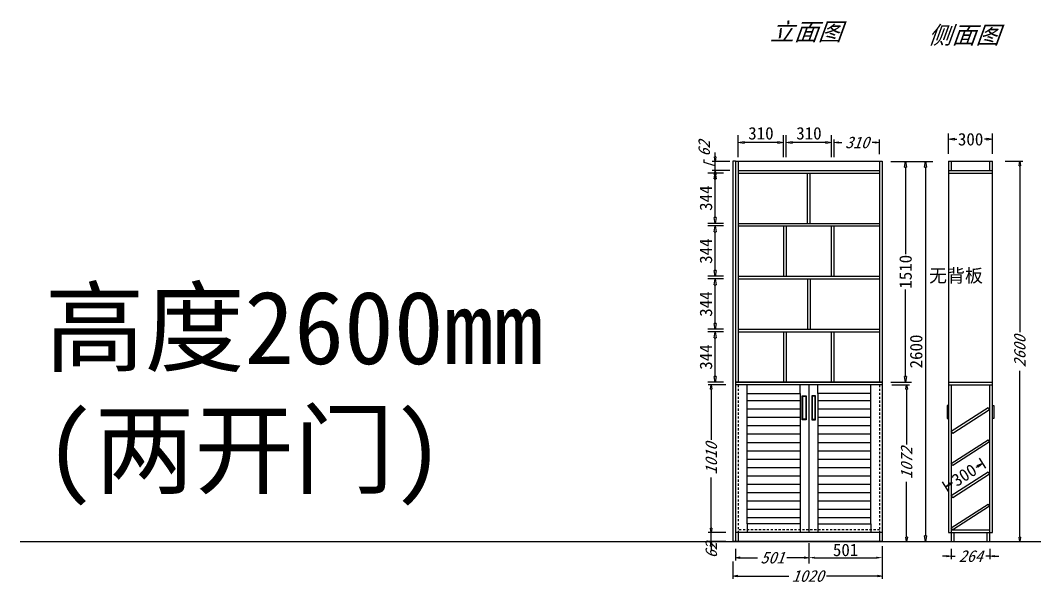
# Model space of a CAD drawing. Header units: millimetres. Extents: x 366509 to 398313, y -1245498 to -1202747.
# Drawn here: x 366509 to 373440, y -1229174 to -1225322 of the extents above; entities that cross this region are included whole.
import ezdxf

# ---------------------------------------------------------------- set-up
doc = ezdxf.new("R2010")
doc.units = ezdxf.units.MM
doc.header["$LTSCALE"] = 20
doc.linetypes.add('JIS_02_0.7', pattern=[1.35, 0.75, -0.6])
doc.layers.get('Defpoints').update_dxf_attribs({"color": 250})
doc.styles.get("Standard").update_dxf_attribs({"font": 'SimSun.ttf', "height": 85})
doc.styles.add('text', font='SimSun.ttf', dxfattribs={"height": 85})
doc.styles.add('汉字', font='SimSun.ttf', dxfattribs={"oblique": 20, "height": 80})
doc.dimstyles.new('200', dxfattribs={"dimtxt": 90, "dimasz": 40, "dimexe": 50, "dimexo": 100, "dimgap": 20, "dimtad": 1, "dimdec": 0, "dimtxsty": 'Standard', "dimblk": 'CLOSEDBLANK', "dimcen": 100, "dimdle": 50, "dimclrd": 256, "dimclre": 256, "dimclrt": 256, "dimadec": 0, "dimazin": 0, "dimtfac": 1, "dimtdec": 0, "dimtmove": 2, "dimatfit": 3, "dimldrblk": 'CLOSEDBLANK', "dimfxl": 100, "dimfxlon": 1, "dimlwd": 25, "dimlwe": 25, "dimarcsym": 0})
doc.dimstyles.new('ISO-25', dxfattribs={"dimtxt": 2.5, "dimasz": 2.5, "dimexe": 1.25, "dimexo": 0.625, "dimtad": 1, "dimtxsty": 'Standard', "dimcen": 2.5, "dimadec": 0, "dimazin": 0, "dimtfac": 1, "dimtmove": 0, "dimatfit": 3, "dimfxl": 1, "dimarcsym": 0})
doc.dimstyles.get("Standard").update_dxf_attribs({"dimtxt": 0.18, "dimasz": 0.18, "dimexe": 0.18, "dimexo": 0.0625, "dimgap": 0.09, "dimtad": 0, "dimtih": 1, "dimtoh": 1, "dimdec": 4, "dimzin": 0, "dimdsep": 46, "dimtxsty": 'Standard', "dimcen": 0.09, "dimadec": 0, "dimazin": 0, "dimtfac": 1, "dimtdec": 4, "dimtofl": 0, "dimtmove": 0, "dimatfit": 3, "dimfxl": 1, "dimtolj": 1, "dimtzin": 0, "dimarcsym": 0})
doc.dimstyles.new('周文晶', dxfattribs={"dimtxt": 70, "dimasz": 40, "dimexe": 40, "dimexo": 30, "dimgap": 10, "dimtad": 0, "dimdec": 0, "dimtxsty": 'Standard', "dimblk": 'CLOSEDBLANK', "dimcen": 200, "dimclrd": 256, "dimclre": 256, "dimadec": 0, "dimazin": 0, "dimtfac": 1, "dimtdec": 0, "dimtmove": 0, "dimatfit": 3, "dimldrblk": 'CLOSEDBLANK', "dimfxl": 100, "dimfxlon": 1, "dimarcsym": 0})

# ---------------------------------------------------------------- blocks, each defined once
blk = doc.blocks.new('_ClosedBlank')
at = {"color": 0, "linetype": 'ByBlock', "lineweight": -2}
for p, q in [((-1, 0.17), (0, 0)), ((-1, 0.17), (-1, -0.17)), ((0, 0), (-1, -0.17))]:
    blk.add_line(p, q, dxfattribs=at)
blk = doc.blocks.new('*D1023')
at = {"lineweight": 25, "transparency": 16777216}
for p, q in [((371229.9, -1228794.6), (371229.9, -1228764.6)), ((371329.9, -1228824.6), (371209.9, -1228824.6)), ((371229.9, -1228886.6), (371229.9, -1228824.6)), ((371329.9, -1228886.6), (371209.9, -1228886.6)), ((371229.9, -1228916.6), (371229.9, -1228946.6))]:
    blk.add_line(p, q, dxfattribs=at)
at = {"layer": 'Defpoints', "color": 0, "transparency": 16777216}
for p in [(371229.9, -1228824.6), (371414.2, -1228824.6), (371396.2, -1228886.6)]:
    blk.add_point(p, dxfattribs=at)
at = {"lineweight": 25, "transparency": 16777216, "xscale": 30, "yscale": 30, "zscale": 30}
for p, rotation in [((371229.9, -1228824.6), 270), ((371229.9, -1228886.6), 90)]:
    blk.add_blockref('_ClosedBlank', p, dxfattribs=dict(at, rotation=rotation))
at = {"lineweight": -3, "transparency": 16777216, "insert": (371229.9, -1228946.6), "char_height": 80, "attachment_point": 5, "rotation": 90, "style": '汉字'}
blk.add_mtext('62', dxfattribs=at)
blk = doc.blocks.new('*D1024')
at = {"lineweight": 25, "transparency": 16777216}
for p, q in [((371329.9, -1227814.6), (371209.9, -1227814.6)), ((371229.9, -1227844.6), (371229.9, -1228191)), ((371229.9, -1228794.6), (371229.9, -1228448.2)), ((371329.9, -1228824.6), (371209.9, -1228824.6))]:
    blk.add_line(p, q, dxfattribs=at)
at = {"layer": 'Defpoints', "color": 0, "transparency": 16777216}
for p in [(371229.9, -1227814.6), (371414.2, -1227814.6), (371414.2, -1228824.6)]:
    blk.add_point(p, dxfattribs=at)
at = {"lineweight": 25, "transparency": 16777216, "xscale": 30, "yscale": 30, "zscale": 30}
for p, rotation in [((371229.9, -1227814.6), 90), ((371229.9, -1228824.6), 270)]:
    blk.add_blockref('_ClosedBlank', p, dxfattribs=dict(at, rotation=rotation))
at = {"lineweight": -3, "transparency": 16777216, "insert": (371229.9, -1228319.6), "char_height": 80, "attachment_point": 5, "rotation": 90, "style": '汉字'}
blk.add_mtext('1010', dxfattribs=at)
blk = doc.blocks.new('*D1045')
at = {"lineweight": 25, "transparency": 16777216}
for p, q in [((372070.2, -1226258), (372070.2, -1226138)), ((372100.2, -1226158), (372122, -1226158)), ((372350.2, -1226158), (372328.5, -1226158)), ((372380.2, -1226236.7), (372380.2, -1226138))]:
    blk.add_line(p, q, dxfattribs=at)
at = {"layer": 'Defpoints', "color": 0, "transparency": 16777216}
for p in [(372380.2, -1226158), (372380.2, -1226286.7), (372070.2, -1226728.6)]:
    blk.add_point(p, dxfattribs=at)
at = {"lineweight": 25, "transparency": 16777216, "xscale": 30, "yscale": 30, "zscale": 30, "rotation": 180}
blk.add_blockref('_ClosedBlank', (372070.2, -1226158), dxfattribs=at)
at = {"lineweight": 25, "transparency": 16777216, "xscale": 30, "yscale": 30, "zscale": 30}
blk.add_blockref('_ClosedBlank', (372380.2, -1226158), dxfattribs=at)
at = {"lineweight": -3, "transparency": 16777216, "insert": (372225.2, -1226158), "char_height": 80, "attachment_point": 5, "style": '汉字'}
blk.add_mtext('310', dxfattribs=at)
blk = doc.blocks.new('*D1025')
at = {"lineweight": 25, "transparency": 16777216}
for p, q in [((371378.2, -1229021.7), (371378.2, -1229141.7)), ((372398.2, -1229021.7), (372398.2, -1229141.7)), ((371408.2, -1229121.7), (371759.7, -1229121.7)), ((372368.2, -1229121.7), (372016.8, -1229121.7))]:
    blk.add_line(p, q, dxfattribs=at)
at = {"layer": 'Defpoints', "color": 0, "transparency": 16777216}
for p in [(371378.2, -1228886.6), (372398.2, -1228886.6), (372398.2, -1229121.7)]:
    blk.add_point(p, dxfattribs=at)
at = {"lineweight": 25, "transparency": 16777216, "xscale": 30, "yscale": 30, "zscale": 30, "rotation": 180}
blk.add_blockref('_ClosedBlank', (371378.2, -1229121.7), dxfattribs=at)
at = {"lineweight": 25, "transparency": 16777216, "xscale": 30, "yscale": 30, "zscale": 30}
blk.add_blockref('_ClosedBlank', (372398.2, -1229121.7), dxfattribs=at)
at = {"lineweight": -3, "transparency": 16777216, "insert": (371888.2, -1229121.7), "char_height": 80, "attachment_point": 5, "style": '汉字'}
blk.add_mtext('1020', dxfattribs=at)
blk = doc.blocks.new('*D1046')
at = {"lineweight": 25, "transparency": 16777216}
for p, q in [((372869.7, -1228936.6), (372869.7, -1229005.6)), ((373134, -1228936.6), (373134, -1229005.6)), ((372839.7, -1228985.6), (372809.7, -1228985.6)), ((372869.7, -1228985.6), (372897.2, -1228985.6)), ((373134, -1228985.6), (373106.4, -1228985.6)), ((373164, -1228985.6), (373194, -1228985.6))]:
    blk.add_line(p, q, dxfattribs=at)
at = {"layer": 'Defpoints', "color": 0, "transparency": 16777216}
for p in [(372869.7, -1228886.6), (373134, -1228886.6), (373134, -1228985.6)]:
    blk.add_point(p, dxfattribs=at)
at = {"lineweight": 25, "transparency": 16777216, "xscale": 30, "yscale": 30, "zscale": 30}
blk.add_blockref('_ClosedBlank', (372869.7, -1228985.6), dxfattribs=at)
at = {"lineweight": 25, "transparency": 16777216, "xscale": 30, "yscale": 30, "zscale": 30, "rotation": 180}
blk.add_blockref('_ClosedBlank', (373134, -1228985.6), dxfattribs=at)
at = {"lineweight": -3, "transparency": 16777216, "insert": (373001.8, -1228985.6), "char_height": 80, "attachment_point": 5, "style": '汉字'}
blk.add_mtext('264', dxfattribs=at)
blk = doc.blocks.new('*D1047')
at = {"lineweight": 25, "transparency": 16777216}
for p, q in [((373237.9, -1226286.6), (373357.9, -1226286.6)), ((373337.9, -1226316.6), (373337.9, -1227454.4)), ((373337.9, -1228856.6), (373337.9, -1227718.7)), ((373237.9, -1228886.6), (373357.9, -1228886.6))]:
    blk.add_line(p, q, dxfattribs=at)
at = {"layer": 'Defpoints', "color": 0, "transparency": 16777216}
for p in [(373152, -1226286.6), (373152, -1228886.6), (373337.9, -1228886.6)]:
    blk.add_point(p, dxfattribs=at)
at = {"lineweight": 25, "transparency": 16777216, "xscale": 30, "yscale": 30, "zscale": 30}
for p, rotation in [((373337.9, -1226286.6), 90), ((373337.9, -1228886.6), 270)]:
    blk.add_blockref('_ClosedBlank', p, dxfattribs=dict(at, rotation=rotation))
at = {"lineweight": -3, "transparency": 16777216, "insert": (373337.9, -1227586.6), "char_height": 80, "attachment_point": 5, "rotation": 90, "style": '汉字'}
blk.add_mtext('2600', dxfattribs=at)
blk = doc.blocks.new('*D1026')
at = {"lineweight": 25, "transparency": 16777216}
for p, q in [((372464.6, -1227814.6), (372584.6, -1227814.6)), ((372564.6, -1227844.6), (372564.6, -1228222.6)), ((372564.6, -1228856.6), (372564.6, -1228478.5)), ((372464.6, -1228886.6), (372584.6, -1228886.6))]:
    blk.add_line(p, q, dxfattribs=at)
at = {"layer": 'Defpoints', "color": 0, "transparency": 16777216}
for p in [(372398.2, -1227814.6), (372380.2, -1228886.6), (372564.6, -1228886.6)]:
    blk.add_point(p, dxfattribs=at)
at = {"lineweight": 25, "transparency": 16777216, "xscale": 30, "yscale": 30, "zscale": 30}
for p, rotation in [((372564.6, -1227814.6), 90), ((372564.6, -1228886.6), 270)]:
    blk.add_blockref('_ClosedBlank', p, dxfattribs=dict(at, rotation=rotation))
at = {"lineweight": -3, "transparency": 16777216, "insert": (372564.6, -1228350.6), "char_height": 80, "attachment_point": 5, "rotation": 90, "style": '汉字'}
blk.add_mtext('1072', dxfattribs=at)
blk = doc.blocks.new('*D1048')
at = {"lineweight": 25, "transparency": 16777216}
for p, q in [((371256.4, -1226256.7), (371256.4, -1226226.7)), ((371181.4, -1226295.2), (371181.4, -1226275.2)), ((371256.4, -1226317.7), (371181.4, -1226295.2)), ((371356.4, -1226286.7), (371236.4, -1226286.7)), ((371256.4, -1226348.7), (371256.4, -1226286.7)), ((371256.4, -1226348.7), (371256.4, -1226286.7)), ((371356.4, -1226348.7), (371236.4, -1226348.7)), ((371256.4, -1226378.7), (371256.4, -1226408.7))]:
    blk.add_line(p, q, dxfattribs=at)
at = {"layer": 'Defpoints', "color": 0, "transparency": 16777216}
for p in [(371256.4, -1226286.7), (371414.2, -1226286.7), (371414.2, -1226348.7)]:
    blk.add_point(p, dxfattribs=at)
at = {"lineweight": 25, "transparency": 16777216, "xscale": 30, "yscale": 30, "zscale": 30}
for p, rotation in [((371256.4, -1226286.7), 270), ((371256.4, -1226348.7), 90)]:
    blk.add_blockref('_ClosedBlank', p, dxfattribs=dict(at, rotation=rotation))
at = {"lineweight": -3, "transparency": 16777216, "insert": (371181.4, -1226200.4), "char_height": 80, "attachment_point": 5, "rotation": 90, "style": '汉字'}
blk.add_mtext('62', dxfattribs=at)
blk = doc.blocks.new('*D1027')
at = {"lineweight": 25, "transparency": 16777216}
for p, q in [((371396.2, -1228936.6), (371396.2, -1229016.1)), ((371897.2, -1228896.1), (371897.2, -1229016.1)), ((371426.2, -1228996.1), (371546.4, -1228996.1)), ((371867.2, -1228996.1), (371747.1, -1228996.1))]:
    blk.add_line(p, q, dxfattribs=at)
at = {"layer": 'Defpoints', "color": 0, "transparency": 16777216}
for p in [(371897.2, -1228824.6), (371396.2, -1228886.6), (371396.2, -1228996.1)]:
    blk.add_point(p, dxfattribs=at)
at = {"lineweight": 25, "transparency": 16777216, "xscale": 30, "yscale": 30, "zscale": 30, "rotation": 180}
blk.add_blockref('_ClosedBlank', (371396.2, -1228996.1), dxfattribs=at)
at = {"lineweight": 25, "transparency": 16777216, "xscale": 30, "yscale": 30, "zscale": 30}
blk.add_blockref('_ClosedBlank', (371897.2, -1228996.1), dxfattribs=at)
at = {"lineweight": -3, "transparency": 16777216, "insert": (371646.8, -1228996.1), "char_height": 80, "attachment_point": 5, "style": '汉字'}
blk.add_mtext('501', dxfattribs=at)
blk = doc.blocks.new('*D1028')
at = {"lineweight": 25, "transparency": 16777216}
for p, q in [((372592.8, -1226286.7), (372742.8, -1226286.7)), ((372692.8, -1226326.7), (372692.8, -1228846.6)), ((372592.8, -1228886.6), (372742.8, -1228886.6))]:
    blk.add_line(p, q, dxfattribs=at)
at = {"layer": 'Defpoints', "color": 0, "transparency": 16777216}
for p in [(372236.3, -1226286.7), (372236.3, -1228886.6), (372692.8, -1228886.6)]:
    blk.add_point(p, dxfattribs=at)
at = {"lineweight": 25, "transparency": 16777216, "xscale": 40, "yscale": 40, "zscale": 40}
for p, rotation in [((372692.8, -1226286.7), 90), ((372692.8, -1228886.6), 270)]:
    blk.add_blockref('_ClosedBlank', p, dxfattribs=dict(at, rotation=rotation))
at = {"lineweight": -3, "transparency": 16777216, "insert": (372630.3, -1227586.6), "char_height": 85, "attachment_point": 5, "rotation": 90}
blk.add_mtext('2600', dxfattribs=at)
blk = doc.blocks.new('*D1049')
at = {"lineweight": 25, "transparency": 16777216}
for p, q in [((371742.2, -1226258), (371742.2, -1226108)), ((372052.2, -1226258), (372052.2, -1226108)), ((372012.2, -1226158), (371782.2, -1226158))]:
    blk.add_line(p, q, dxfattribs=at)
at = {"layer": 'Defpoints', "color": 0, "transparency": 16777216}
for p in [(371742.2, -1226158), (371742.2, -1227042.6), (372052.2, -1227452.4)]:
    blk.add_point(p, dxfattribs=at)
at = {"lineweight": 25, "transparency": 16777216, "xscale": 40, "yscale": 40, "zscale": 40, "rotation": 180}
blk.add_blockref('_ClosedBlank', (371742.2, -1226158), dxfattribs=at)
at = {"lineweight": 25, "transparency": 16777216, "xscale": 40, "yscale": 40, "zscale": 40}
blk.add_blockref('_ClosedBlank', (372052.2, -1226158), dxfattribs=at)
at = {"lineweight": -3, "transparency": 16777216, "insert": (371897.2, -1226095.5), "char_height": 85, "attachment_point": 5}
blk.add_mtext('310', dxfattribs=at)
blk = doc.blocks.new('*D1050')
at = {"lineweight": 25, "transparency": 16777216}
for p, q in [((371414.2, -1226258), (371414.2, -1226108)), ((371724.2, -1226258), (371724.2, -1226108)), ((371684.2, -1226158), (371454.2, -1226158))]:
    blk.add_line(p, q, dxfattribs=at)
at = {"layer": 'Defpoints', "color": 0, "transparency": 16777216}
for p in [(371414.2, -1226158), (371724.2, -1227072.6), (371414.2, -1227253.6)]:
    blk.add_point(p, dxfattribs=at)
at = {"lineweight": 25, "transparency": 16777216, "xscale": 40, "yscale": 40, "zscale": 40, "rotation": 180}
blk.add_blockref('_ClosedBlank', (371414.2, -1226158), dxfattribs=at)
at = {"lineweight": 25, "transparency": 16777216, "xscale": 40, "yscale": 40, "zscale": 40}
blk.add_blockref('_ClosedBlank', (371724.2, -1226158), dxfattribs=at)
at = {"lineweight": -3, "transparency": 16777216, "insert": (371569.2, -1226095.5), "char_height": 85, "attachment_point": 5}
blk.add_mtext('310', dxfattribs=at)
blk = doc.blocks.new('*D1029')
at = {"lineweight": 25, "transparency": 16777216}
for p, q in [((371314.2, -1227452.6), (371206.4, -1227452.6)), ((371256.4, -1227756.6), (371256.4, -1227492.6)), ((371314.2, -1227796.6), (371206.4, -1227796.6))]:
    blk.add_line(p, q, dxfattribs=at)
at = {"layer": 'Defpoints', "color": 0, "transparency": 16777216}
for p in [(371256.4, -1227452.6), (371414.2, -1227452.6), (371414.2, -1227796.6)]:
    blk.add_point(p, dxfattribs=at)
at = {"lineweight": 25, "transparency": 16777216, "xscale": 40, "yscale": 40, "zscale": 40}
for p, rotation in [((371256.4, -1227452.6), 90), ((371256.4, -1227796.6), 270)]:
    blk.add_blockref('_ClosedBlank', p, dxfattribs=dict(at, rotation=rotation))
at = {"lineweight": -3, "transparency": 16777216, "insert": (371193.9, -1227624.6), "char_height": 85, "attachment_point": 5, "rotation": 90}
blk.add_mtext('344', dxfattribs=at)
blk = doc.blocks.new('*D1051')
at = {"lineweight": 25, "transparency": 16777216}
for p, q in [((371314.2, -1227090.6), (371206.4, -1227090.6)), ((371256.4, -1227394.6), (371256.4, -1227130.6)), ((371314.2, -1227434.6), (371206.4, -1227434.6))]:
    blk.add_line(p, q, dxfattribs=at)
at = {"layer": 'Defpoints', "color": 0, "transparency": 16777216}
for p in [(371256.4, -1227090.6), (371414.2, -1227090.6), (371414.2, -1227434.6)]:
    blk.add_point(p, dxfattribs=at)
at = {"lineweight": 25, "transparency": 16777216, "xscale": 40, "yscale": 40, "zscale": 40}
for p, rotation in [((371256.4, -1227090.6), 90), ((371256.4, -1227434.6), 270)]:
    blk.add_blockref('_ClosedBlank', p, dxfattribs=dict(at, rotation=rotation))
at = {"lineweight": -3, "transparency": 16777216, "insert": (371193.9, -1227262.6), "char_height": 85, "attachment_point": 5, "rotation": 90}
blk.add_mtext('344', dxfattribs=at)
blk = doc.blocks.new('*D1052')
at = {"lineweight": 25, "transparency": 16777216}
for p, q in [((371314.2, -1226728.6), (371206.4, -1226728.6)), ((371256.4, -1227032.6), (371256.4, -1226768.6)), ((371314.2, -1227072.6), (371206.4, -1227072.6))]:
    blk.add_line(p, q, dxfattribs=at)
at = {"layer": 'Defpoints', "color": 0, "transparency": 16777216}
for p in [(371256.4, -1226728.6), (371414.2, -1226728.6), (371414.2, -1227072.6)]:
    blk.add_point(p, dxfattribs=at)
at = {"lineweight": 25, "transparency": 16777216, "xscale": 40, "yscale": 40, "zscale": 40}
for p, rotation in [((371256.4, -1226728.6), 90), ((371256.4, -1227072.6), 270)]:
    blk.add_blockref('_ClosedBlank', p, dxfattribs=dict(at, rotation=rotation))
at = {"lineweight": -3, "transparency": 16777216, "insert": (371193.9, -1226900.6), "char_height": 85, "attachment_point": 5, "rotation": 90}
blk.add_mtext('344', dxfattribs=at)
blk = doc.blocks.new('*D1053')
at = {"lineweight": 25, "transparency": 16777216}
for p, q in [((371314.2, -1226366.7), (371206.4, -1226366.7)), ((371256.4, -1226670.6), (371256.4, -1226406.7)), ((371314.2, -1226710.6), (371206.4, -1226710.6))]:
    blk.add_line(p, q, dxfattribs=at)
at = {"layer": 'Defpoints', "color": 0, "transparency": 16777216}
for p in [(371256.4, -1226366.7), (371414.2, -1226366.7), (371414.2, -1226710.6)]:
    blk.add_point(p, dxfattribs=at)
at = {"lineweight": 25, "transparency": 16777216, "xscale": 40, "yscale": 40, "zscale": 40}
for p, rotation in [((371256.4, -1226366.7), 90), ((371256.4, -1226710.6), 270)]:
    blk.add_blockref('_ClosedBlank', p, dxfattribs=dict(at, rotation=rotation))
at = {"lineweight": -3, "transparency": 16777216, "insert": (371193.9, -1226538.6), "char_height": 85, "attachment_point": 5, "rotation": 90}
blk.add_mtext('344', dxfattribs=at)
blk = doc.blocks.new('*D1030')
at = {"color": 0, "lineweight": -2, "transparency": 16777216}
for p, q in [((371897.2, -1228896.1), (371897.2, -1229036.1)), ((372398.2, -1228916.6), (372398.2, -1229036.1)), ((371937.2, -1228996.1), (372358.2, -1228996.1))]:
    blk.add_line(p, q, dxfattribs=at)
at = {"color": 0, "transparency": 16777216}
for points in [[(371937.2, -1228989.4), (371937.2, -1229002.8), (371897.2, -1228996.1)], [(372358.2, -1228989.4), (372358.2, -1229002.8), (372398.2, -1228996.1)]]:
    blk.add_solid(points, dxfattribs=at)
at = {"layer": 'Defpoints', "color": 0, "transparency": 16777216}
for p in [(371897.2, -1228824.6), (372398.2, -1228886.6), (372398.2, -1228996.1)]:
    blk.add_point(p, dxfattribs=at)
at = {"color": 0, "lineweight": -3, "transparency": 16777216, "insert": (372147.8, -1228943.6), "char_height": 85, "attachment_point": 5}
blk.add_mtext('501', dxfattribs=at)
blk = doc.blocks.new('*D1031')
at = {"lineweight": -2, "transparency": 16777216}
for p, q in [((373106.1, -1228384.3), (373062.8, -1228316.7)), ((373050.7, -1228372), (373037.2, -1228380.6)), ((372853.5, -1228546.1), (372810.2, -1228478.6)), ((372865.4, -1228490.7), (372878.9, -1228482.1))]:
    blk.add_line(p, q, dxfattribs=at)
at = {"layer": 'Defpoints', "color": 0, "transparency": 16777216}
for p in [(373084.3, -1228350.4), (373122.2, -1228409.5), (372869.7, -1228571.4)]:
    blk.add_point(p, dxfattribs=at)
at = {"lineweight": -2, "transparency": 16777216, "xscale": 40, "yscale": 40, "zscale": 40}
for p, rotation in [((373084.3, -1228350.4), 32.65196531533646), ((372831.8, -1228512.3), 212.6519653153365)]:
    blk.add_blockref('_ClosedBlank', p, dxfattribs=dict(at, rotation=rotation))
at = {"color": 0, "transparency": 16777216, "insert": (372958, -1228431.3), "char_height": 85, "attachment_point": 5, "rotation": 32.65197}
blk.add_mtext('300', dxfattribs=at)
blk = doc.blocks.new('*D1042')
at = {"lineweight": -2, "transparency": 16777216}
for p, q in [((372851.7, -1226236.2), (372851.7, -1226096.2)), ((373152, -1226236.2), (373152, -1226096.2)), ((372891.7, -1226136.2), (372907.8, -1226136.2)), ((373112, -1226136.2), (373095.9, -1226136.2))]:
    blk.add_line(p, q, dxfattribs=at)
at = {"layer": 'Defpoints', "color": 0, "transparency": 16777216}
for p in [(373152, -1226136.2), (372851.7, -1226286.6), (373152, -1226286.6)]:
    blk.add_point(p, dxfattribs=at)
at = {"lineweight": -2, "transparency": 16777216, "xscale": 40, "yscale": 40, "zscale": 40, "rotation": 180}
blk.add_blockref('_ClosedBlank', (372851.7, -1226136.2), dxfattribs=at)
at = {"lineweight": -2, "transparency": 16777216, "xscale": 40, "yscale": 40, "zscale": 40}
blk.add_blockref('_ClosedBlank', (373152, -1226136.2), dxfattribs=at)
at = {"color": 0, "transparency": 16777216, "insert": (373001.8, -1226136.2), "char_height": 85, "attachment_point": 5}
blk.add_mtext('300', dxfattribs=at)
blk = doc.blocks.new('*D1022')
at = {"lineweight": -2, "transparency": 16777216}
for p, q in [((372457.9, -1226286.7), (372597.9, -1226286.7)), ((372557.9, -1226326.7), (372557.9, -1226920.6)), ((372557.9, -1227756.6), (372557.9, -1227162.6)), ((372457.9, -1227796.6), (372597.9, -1227796.6))]:
    blk.add_line(p, q, dxfattribs=at)
at = {"layer": 'Defpoints', "color": 0, "transparency": 16777216}
for p in [(372380.2, -1226286.7), (372557.9, -1226286.7), (372398.2, -1227796.6)]:
    blk.add_point(p, dxfattribs=at)
at = {"lineweight": -2, "transparency": 16777216, "xscale": 40, "yscale": 40, "zscale": 40}
for p, rotation in [((372557.9, -1226286.7), 90), ((372557.9, -1227796.6), 270)]:
    blk.add_blockref('_ClosedBlank', p, dxfattribs=dict(at, rotation=rotation))
at = {"color": 0, "transparency": 16777216, "insert": (372557.9, -1227041.6), "char_height": 85, "attachment_point": 5, "rotation": 90}
blk.add_mtext('1510', dxfattribs=at)

msp = doc.modelspace()

# ---------------------------------------------------------------- hatches: boundary and pattern name
at = {"lineweight": -3}
h = msp.add_hatch(dxfattribs=at)
h.set_pattern_fill('LINE', color=250, scale=18, style=0)
h.set_pattern_definition([(0, (250477.525, -1220835.35), (0, 57.15), [])])
h.paths.add_polyline_path([(372320.25, -1227874.551), (371957.25, -1227874.551), (371957.25, -1228764.551), (372320.25, -1228764.551)])
h.paths.add_polyline_path([(371474.25, -1228764.551), (371837.25, -1228764.551), (371837.25, -1227874.551), (371474.25, -1227874.551)])

# ---------------------------------------------------------------- linework, layer by layer
for p, q in [((371378.25, -1226286.686), (371378.25, -1228886.551)), ((371396.25, -1226286.686), (371396.25, -1228886.551)), ((371396.25, -1226286.686), (372398.25, -1226286.686)), ((371414.25, -1226286.686), (371414.25, -1227796.551)), ((372124.361, -1226286.686), (372398.25, -1226286.686)), ((372380.25, -1226286.686), (372380.25, -1227796.551)), ((372398.25, -1226286.686), (372398.25, -1228886.551)), ((372851.652, -1226286.551), (373152.039, -1226286.551)), ((372851.652, -1226286.551), (372851.652, -1228824.551)), ((372869.652, -1226286.551), (372869.652, -1226348.551)), ((373134.039, -1226348.551), (373134.039, -1226286.551)), ((373152.039, -1228824.551), (373152.039, -1226286.551)), ((371414.25, -1226348.686), (372380.25, -1226348.686)), ((371414.25, -1226366.686), (372380.25, -1226366.686)), ((372851.652, -1226348.551), (373152.039, -1226348.551)), ((372851.652, -1226366.551), (373152.039, -1226366.551)), ((371414.25, -1226710.551), (372380.25, -1226710.551)), ((371414.25, -1226728.551), (372380.25, -1226728.551)), ((371724.25, -1226728.551), (371724.25, -1227072.417)), ((371742.25, -1226728.551), (371742.25, -1227072.417)), ((372052.25, -1227072.417), (372052.25, -1226728.551)), ((372070.25, -1227072.417), (372070.25, -1226728.551)), ((371414.25, -1227072.551), (372380.25, -1227072.551)), ((371414.25, -1227090.551), (372380.25, -1227090.551)), ((371414.25, -1227434.551), (372380.25, -1227434.551)), ((371414.25, -1227452.551), (372380.25, -1227452.551)), ((371724.25, -1227452.417), (371724.25, -1227796.417)), ((371742.25, -1227452.417), (371742.25, -1227796.417)), ((372052.25, -1227796.417), (372052.25, -1227452.417)), ((372070.25, -1227796.417), (372070.25, -1227452.417)), ((372398.25, -1227796.551), (371396.25, -1227796.551)), ((371396.25, -1227796.551), (372398.25, -1227796.551)), ((372398.25, -1227814.551), (371396.25, -1227814.551)), ((371474.25, -1227874.551), (371474.25, -1227814.551)), ((371837.25, -1227874.551), (371837.25, -1227814.551)), ((371897.25, -1227814.551), (371897.25, -1228824.551)), ((371957.25, -1227874.551), (371957.25, -1227814.551)), ((372320.25, -1227874.551), (372320.25, -1227814.551)), ((372851.652, -1227796.551), (373152.039, -1227796.551)), ((372851.652, -1227814.551), (373152.039, -1227814.551)), ((372869.652, -1227814.551), (372869.652, -1228886.551)), ((373134.039, -1228886.551), (373134.039, -1227814.551)), ((371474.25, -1228764.551), (371474.25, -1228824.551)), ((371837.25, -1228764.551), (371837.25, -1228824.551)), ((371957.25, -1228764.551), (371957.25, -1228824.551)), ((372320.25, -1228764.551), (372320.25, -1228824.551)), ((372869.652, -1228806.551), (373134.039, -1228806.551)), ((372398.25, -1228824.551), (371396.25, -1228824.551)), ((372380.25, -1228824.551), (372380.25, -1228886.551)), ((372851.652, -1228824.551), (373152.039, -1228824.551)), ((372887.652, -1228824.551), (372887.652, -1228886.551)), ((373116.039, -1228886.551), (373116.039, -1228824.551)), ((372398.25, -1228886.551), (371396.25, -1228886.551)), ((372869.652, -1228886.551), (373134.039, -1228886.551))]:
    msp.add_line(p, q, dxfattribs=at)
for p, q in [((371396.25, -1226286.686), (371378.25, -1226286.686)), ((371888.25, -1226710.551), (371888.25, -1226366.551)), ((371906.25, -1226710.551), (371906.25, -1226366.551)), ((371888.25, -1227090.417), (371888.25, -1227434.417)), ((371906.25, -1227090.417), (371906.25, -1227434.417)), ((371414.25, -1228824.551), (371414.25, -1228886.551)), ((366509.141, -1228886.551), (398312.891, -1228886.551)), ((371396.25, -1228886.551), (371378.25, -1228886.551))]:
    msp.add_line(p, q)
at = {"color": 250, "linetype": 'JIS_02_0.7', "lineweight": -3}
for p, q in [((371414.25, -1227814.551), (371414.25, -1228824.551)), ((372380.25, -1227814.551), (372380.25, -1228824.551)), ((372380.25, -1228806.551), (371414.25, -1228806.551))]:
    msp.add_line(p, q, dxfattribs=at)
at = {"lineweight": -3}
for points in [[(371474.25, -1227874.551), (371837.25, -1227874.551), (371837.25, -1228764.551), (371474.25, -1228764.551)], [(371851.954, -1227889.372), (371878.522, -1227889.372), (371878.522, -1228052.884), (371851.954, -1228052.884)], [(371854.954, -1227892.372), (371875.522, -1227892.372), (371875.522, -1228049.884), (371854.954, -1228049.884)], [(371942.546, -1227889.372), (371915.978, -1227889.372), (371915.978, -1228052.884), (371942.546, -1228052.884)], [(371939.546, -1227892.372), (371918.978, -1227892.372), (371918.978, -1228049.884), (371939.546, -1228049.884)], [(372320.25, -1227874.551), (371957.25, -1227874.551), (371957.25, -1228764.551), (372320.25, -1228764.551)]]:
    msp.add_lwpolyline(points, close=True, dxfattribs=at)
for points in [[(372851.652, -1227956.183), (372842.322, -1227956.183), (372842.322, -1228043.761), (372851.652, -1228043.761)], [(373152.039, -1227956.183), (373161.368, -1227956.183), (373161.368, -1228043.761), (373152.039, -1228043.761)]]:
    msp.add_lwpolyline(points, close=True)
for points in [[(372869.652, -1228131.396), (373122.241, -1227969.536), (373131.952, -1227984.691), (372879.363, -1228146.551), (372869.652, -1228131.396)], [(372869.652, -1228351.396), (373122.241, -1228189.536), (373131.952, -1228204.691), (372879.363, -1228366.551), (372869.652, -1228351.396)], [(372869.652, -1228571.396), (373122.241, -1228409.536), (373131.952, -1228424.691), (372879.363, -1228586.551), (372869.652, -1228571.396)], [(372869.652, -1228791.396), (373122.241, -1228629.536), (373131.952, -1228644.691), (372879.363, -1228806.551), (372869.652, -1228791.396)]]:
    msp.add_lwpolyline(points)

# ---------------------------------------------------------------- texts
at = {"color": 0, "char_height": 120, "width": 1293.93172, "attachment_point": 1, "style": '汉字'}
for s, insert in [('立面图', (371630.783, -1225340.907)), ('侧面图', (372708.885, -1225363.533))]:
    msp.add_mtext(s, dxfattribs=dict(at, insert=insert))
at = {"lineweight": -3, "insert": (372717.718, -1227023.173), "char_height": 90, "width": 545.64139, "attachment_point": 1}
msp.add_mtext('无背板', dxfattribs=at)
at = {"insert": (366676.506, -1227172.727), "char_height": 500, "width": 8605.75963, "attachment_point": 1, "style": 'text'}
msp.add_mtext('高度2600mm\\P(两开门)', dxfattribs=at)

# ---------------------------------------------------------------- dimensions: what is measured, and where the dimension line sits
at = {"lineweight": -3}
for base, p1, p2, picture, middle in [((371414.25, -1226158.015), (371724.25, -1227072.551), (371414.25, -1227253.551), '*D1050', (371569.25, -1226095.515)), ((371742.25, -1226158.015), (372052.25, -1227452.417), (371742.25, -1227042.551), '*D1049', (371897.25, -1226095.515))]:
    dim = msp.add_linear_dim(base=base, p1=p1, p2=p2, dimstyle='200', dxfattribs=at)
    dim.commit()
    dim.dimension.update_dxf_attribs({"geometry": picture, "text_midpoint": middle})
for base, p1, p2, dimstyle, override, picture, middle in [((372380.25, -1226158.015), (372070.25, -1226728.551), (372380.25, -1226286.686), 'Standard', {"dimtxt": 80, "dimasz": 30, "dimexe": 20, "dimexo": 50, "dimgap": 10, "dimtih": 0, "dimtoh": 0, "dimdec": 0, "dimzin": 8, "dimtxsty": '汉字', "dimblk": 'ClosedBlank', "dimcen": 2.5, "dimclrd": 256, "dimclre": 256, "dimclrt": 256, "dimtdec": 0, "dimtofl": 1, "dimtmove": 1, "dimldrblk": 'ClosedBlank', "dimfxl": 100, "dimfxlon": 1, "dimtolj": 0, "dimtzin": 8, "dimlwd": 25, "dimlwe": 25, "dimarcsym": 1}, '*D1045', (372225.25, -1226158.015)), ((372398.25, -1228996.095), (371897.25, -1228824.551), (372398.25, -1228886.551), 'ISO-25', {"dimtxt": 70, "dimasz": 40, "dimexe": 40, "dimexo": 30, "dimgap": 10, "dimfxl": 100, "dimfxlon": 1}, '*D1030', (372147.75, -1228943.595)), ((372398.25, -1229121.654), (371378.25, -1228886.551), (372398.25, -1228886.551), 'Standard', {"dimtxt": 80, "dimasz": 30, "dimexe": 20, "dimexo": 50, "dimgap": 10, "dimtih": 0, "dimtoh": 0, "dimdec": 0, "dimzin": 8, "dimtxsty": '汉字', "dimblk": 'ClosedBlank', "dimcen": 2.5, "dimclrd": 256, "dimclre": 256, "dimclrt": 256, "dimtdec": 0, "dimtofl": 1, "dimtmove": 1, "dimldrblk": 'ClosedBlank', "dimfxl": 100, "dimfxlon": 1, "dimtolj": 0, "dimtzin": 8, "dimlwd": 25, "dimlwe": 25, "dimarcsym": 1}, '*D1025', (371888.25, -1229121.654)), ((373134.039, -1228985.581), (372869.652, -1228886.551), (373134.039, -1228886.551), 'Standard', {"dimtxt": 80, "dimasz": 30, "dimexe": 20, "dimexo": 50, "dimgap": 10, "dimtih": 0, "dimtoh": 0, "dimdec": 0, "dimzin": 8, "dimtxsty": '汉字', "dimblk": 'ClosedBlank', "dimcen": 2.5, "dimclrd": 256, "dimclre": 256, "dimclrt": 256, "dimtdec": 0, "dimtofl": 1, "dimtmove": 1, "dimldrblk": 'ClosedBlank', "dimfxl": 100, "dimfxlon": 1, "dimtolj": 0, "dimtzin": 8, "dimlwd": 25, "dimlwe": 25, "dimarcsym": 1}, '*D1046', (373001.845, -1228985.581))]:
    dim = msp.add_linear_dim(base=base, p1=p1, p2=p2, dimstyle=dimstyle, override=override, dxfattribs=at)
    dim.commit()
    dim.dimension.update_dxf_attribs({"geometry": picture, "text_midpoint": middle})
dim = msp.add_linear_dim(base=(373152.039, -1226136.172), p1=(372851.652, -1226286.551), p2=(373152.039, -1226286.551), dimstyle='周文晶')
dim.commit()
dim.dimension.update_dxf_attribs({"geometry": '*D1042', "text_midpoint": (373001.845, -1226136.172)})
for base, p1, p2, angle, picture, middle in [((371256.448, -1226286.686), (371414.25, -1226348.686), (371414.25, -1226286.686), 90, '*D1048', (371181.448, -1226265.186)), ((373337.936, -1228886.551), (373152.039, -1226286.551), (373152.039, -1228886.551), 90, '*D1047', (373337.936, -1227586.551)), ((371229.887, -1227814.551), (371414.25, -1228824.551), (371414.25, -1227814.551), 270, '*D1024', (371229.887, -1228319.551)), ((372564.613, -1228886.551), (372398.25, -1227814.551), (372380.25, -1228886.551), 90, '*D1026', (372564.613, -1228350.551)), ((371396.25, -1228996.095), (371897.25, -1228824.551), (371396.25, -1228886.551), 180, '*D1027', (371646.75, -1228996.095))]:
    dim = msp.add_linear_dim(base=base, p1=p1, p2=p2, angle=angle, dimstyle='Standard', override={"dimtxt": 80, "dimasz": 30, "dimexe": 20, "dimexo": 50, "dimgap": 10, "dimtih": 0, "dimtoh": 0, "dimdec": 0, "dimzin": 8, "dimtxsty": '汉字', "dimblk": 'ClosedBlank', "dimcen": 2.5, "dimclrd": 256, "dimclre": 256, "dimclrt": 256, "dimtdec": 0, "dimtofl": 1, "dimtmove": 1, "dimldrblk": 'ClosedBlank', "dimfxl": 100, "dimfxlon": 1, "dimtolj": 0, "dimtzin": 8, "dimlwd": 25, "dimlwe": 25, "dimarcsym": 1}, dxfattribs=at)
    dim.commit()
    dim.dimension.update_dxf_attribs({"geometry": picture, "text_midpoint": middle})
for base, p1, p2, picture, middle in [((372692.84, -1228886.551), (372236.306, -1226286.686), (372236.306, -1228886.551), '*D1028', (372630.34, -1227586.619)), ((371256.448, -1226366.686), (371414.25, -1226710.551), (371414.25, -1226366.686), '*D1053', (371193.948, -1226538.619)), ((371256.448, -1226728.551), (371414.25, -1227072.551), (371414.25, -1226728.551), '*D1052', (371193.948, -1226900.551)), ((371256.448, -1227090.551), (371414.25, -1227434.551), (371414.25, -1227090.551), '*D1051', (371193.948, -1227262.551)), ((371256.448, -1227452.551), (371414.25, -1227796.551), (371414.25, -1227452.551), '*D1029', (371193.948, -1227624.551))]:
    dim = msp.add_linear_dim(base=base, p1=p1, p2=p2, angle=90, dimstyle='200', dxfattribs=at)
    dim.commit()
    dim.dimension.update_dxf_attribs({"geometry": picture, "text_midpoint": middle})
dim = msp.add_linear_dim(base=(372557.946, -1226286.686), p1=(372398.25, -1227796.551), p2=(372380.25, -1226286.686), angle=90, dimstyle='周文晶')
dim.commit()
dim.dimension.update_dxf_attribs({"geometry": '*D1022', "text_midpoint": (372557.946, -1227041.619)})
dim = msp.add_aligned_dim(p1=(372869.652, -1228571.396), p2=(373122.241, -1228409.536), distance=70.247, dimstyle='周文晶')
dim.commit()
dim.dimension.update_dxf_attribs({"geometry": '*D1031', "text_midpoint": (372958.045, -1228431.32)})
dim = msp.add_linear_dim(base=(371229.887, -1228824.551), p1=(371396.25, -1228886.551), p2=(371414.25, -1228824.551), angle=270, dimstyle='Standard', override={"dimtxt": 80, "dimasz": 30, "dimexe": 20, "dimexo": 50, "dimgap": 10, "dimtih": 0, "dimtoh": 0, "dimdec": 0, "dimzin": 8, "dimtxsty": '汉字', "dimblk": 'ClosedBlank', "dimcen": 2.5, "dimclrd": 256, "dimclre": 256, "dimclrt": 256, "dimtdec": 0, "dimtofl": 1, "dimtmove": 1, "dimldrblk": 'ClosedBlank', "dimfxl": 100, "dimfxlon": 1, "dimtolj": 0, "dimtzin": 8, "dimlwd": 25, "dimlwe": 25, "dimarcsym": 1}, dxfattribs=at)
dim.commit()
dim.dimension.update_dxf_attribs({"geometry": '*D1023', "text_midpoint": (371229.887, -1228946.551), "dimtype": 128})

doc.saveas('drawing.dxf')
